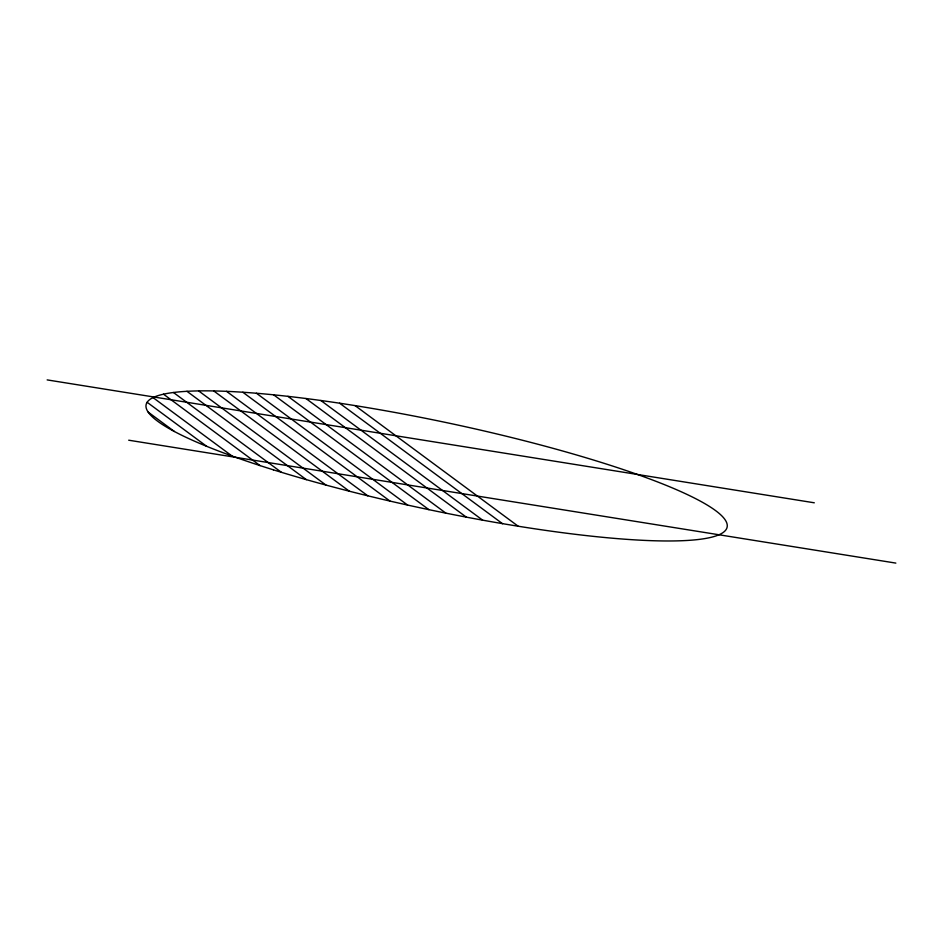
<?xml version="1.0" encoding="UTF-8"?>
<svg xmlns="http://www.w3.org/2000/svg" width="943" height="943" viewBox="0 0 943 943"><rect width="100%" height="100%" fill="white"/><g stroke="black" fill="none" stroke-linecap="round" stroke-linejoin="round"><path stroke-width="1.41" d="M47.15 379.899L814.304 502.796M128.696 440.204L895.85 563.101M355.075 405.608L518.178 526.218M339.586 403.191L502.56 523.719M320.844 400.492L482.663 520.159M305.933 398.512L466.337 517.141M287.933 396.343L445.85 513.133M273.635 394.822L428.9 509.656M256.425 393.243L407.612 505.059M242.811 392.229L389.978 501.075M226.52 391.333L367.77 495.794M213.743 390.932L349.311 491.197M198.619 390.897L325.936 485.056M186.938 391.31L306.369 479.645M173.465 392.5L281.344 472.29M163.516 394.198L260.056 465.594M153.061 397.616L232.013 455.999M147.143 402.296L206.682 446.322M148.181 412.115L174.396 431.493M273.435 469.85A296.88 44.392 11.9 0 0 726.499 528.858A296.88 44.392 11.9 0 0 309.952 399.03A296.88 44.392 11.9 0 0 273.435 469.85"/></g></svg>
